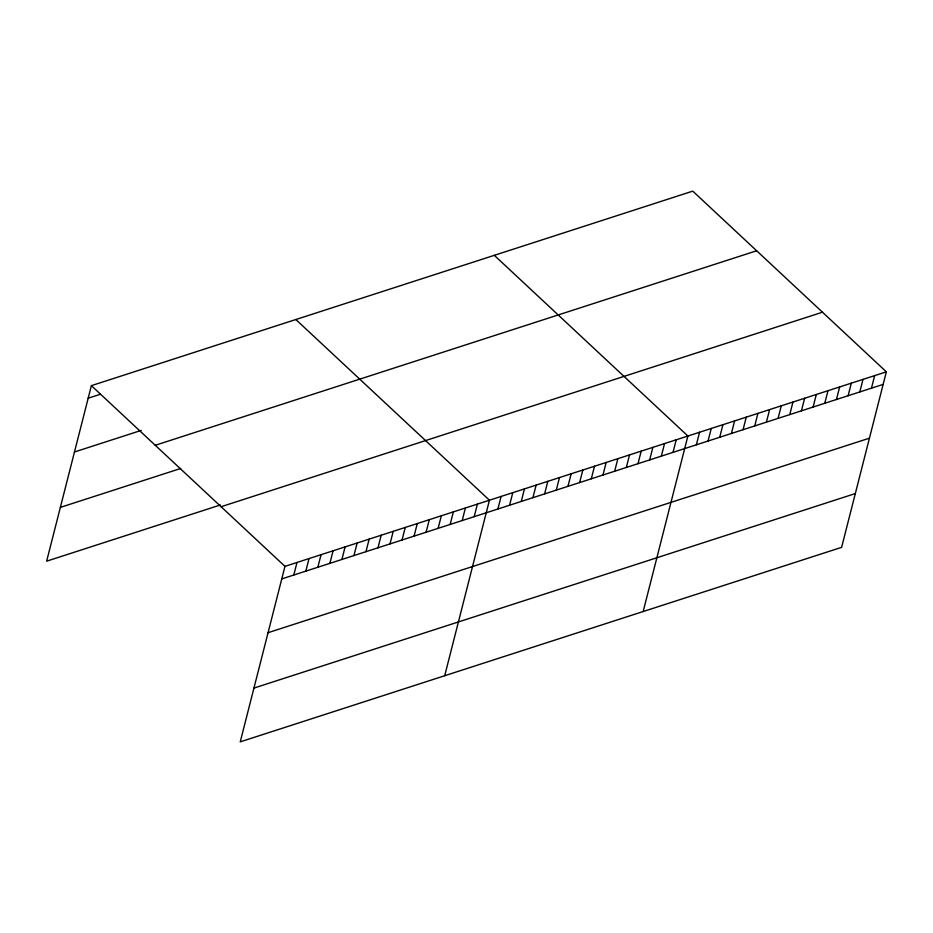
<?xml version="1.0" encoding="UTF-8"?>
<svg xmlns="http://www.w3.org/2000/svg" width="933" height="933" viewBox="0 0 933 933"><rect width="100%" height="100%" fill="white"/><g stroke="black" fill="none" stroke-linecap="round" stroke-linejoin="round"><path stroke-width="1.4" d="M886.35 371.835L284.973 566.354L240.236 741.863L841.613 547.344L886.35 371.835L692.764 191.137L91.387 385.656L46.65 561.165L220.386 504.975M293.79 575.031L296.997 562.471M305.826 571.136L309.021 558.575M317.85 567.252L321.045 554.68M329.874 563.357L333.081 550.797M341.91 559.462L345.105 546.901M353.934 555.578L357.129 543.018M365.958 551.683L369.165 539.122M377.982 547.799L381.189 535.227M390.017 543.904L393.213 531.344M402.041 540.009L405.249 527.448M414.065 536.125L417.273 523.565M426.101 532.23L429.297 519.669M438.125 528.346L441.332 515.786M450.149 524.451L453.356 511.89M462.185 520.567L465.38 507.995M474.209 516.672L477.404 504.112M444.703 675.725L489.44 500.216L295.854 319.529M497.907 509.01L501.114 496.438M509.581 505.231L512.788 492.671M521.255 501.453L524.463 488.892M532.93 497.674L536.137 485.113M544.604 493.907L547.811 481.335M556.278 490.128L559.485 477.568M567.952 486.35L571.159 473.789M579.626 482.571L582.833 470.01M591.3 478.792L594.508 466.232M602.975 475.025L606.182 462.453M614.649 471.247L617.856 458.686M626.323 467.468L629.53 454.907M637.997 463.689L641.193 451.129M649.671 459.922L652.867 447.35M661.345 456.144L664.541 443.583M673.02 452.365L676.215 439.805M643.164 611.535L687.889 436.026L494.315 255.327M696.368 444.808L699.563 432.247M708.042 441.041L711.238 428.48M719.716 437.262L722.912 424.702M731.39 433.483L734.586 420.923M743.065 429.705L746.26 417.144M754.739 425.938L757.934 413.366M766.413 422.159L769.608 409.599M778.087 418.381L781.283 405.82M789.761 414.602L792.957 402.041M801.435 410.835L804.631 398.263M813.11 407.056L816.305 394.496M824.784 403.278L827.979 390.717M836.458 399.499L839.653 386.938M848.132 395.72L851.328 383.16M859.794 391.953L863.002 379.381M871.469 388.175L874.676 375.614M88.18 398.228L100.216 394.332M74.477 451.992L141.303 430.381M155.263 445.286L756.651 250.767M60.353 507.389L180.629 468.494M221.086 506.724L822.463 312.205M281.766 578.915L883.143 384.396M268.063 632.691L869.439 438.172M253.939 688.087L855.316 493.569M91.387 385.656L284.973 566.354"/></g></svg>
